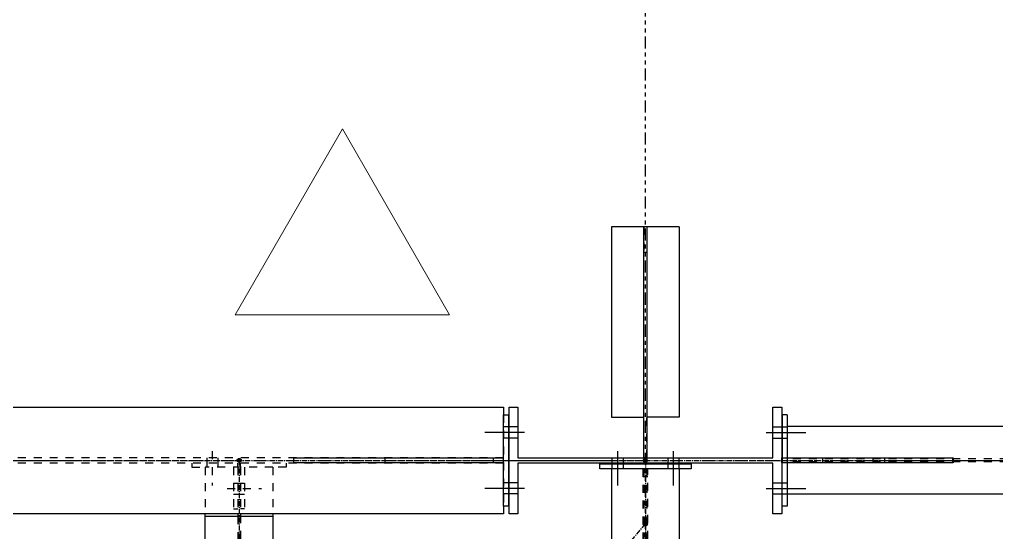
# Model space of a CAD drawing. Header units: inches. Extents: x 209270 to 234360, y -180214 to -150194.
# Drawn here: x 226907 to 229312, y -154691 to -153430 of the extents above; entities that cross this region are included whole.
import ezdxf

# ---------------------------------------------------------------- set-up
doc = ezdxf.new("R2010")
doc.units = ezdxf.units.IN
doc.header["$LTSCALE"] = 10
doc.header["$MEASUREMENT"] = 0
for name, pattern in [('CENTER', [2, 1.25, -0.25, 0.25, -0.25]), ('DXK_LINE_DOT2', [3.9198, 1.9599, -1.9599]), ('DXK_LINE_DOT5', [7.8785, 2.979, -0.9799, 0.9799, -0.9799, 0.9799, -0.9799])]:
    doc.linetypes.add(name, pattern=pattern)
for name, color, linetype in [('_STR_0', 2, 'Continuous'), ('_STR_1', 2, 'Continuous'), ('_STR_2', 2, 'Continuous'), ('_STR_4', 2, 'Continuous')]:
    doc.layers.add(name, color=color, linetype=linetype)
doc.layers.add('REV-F', color=30, linetype='Continuous', lineweight=9)

# ---------------------------------------------------------------- blocks, each defined once
blk = doc.blocks.new('A$Cdd6af47b')
at = {"layer": 'REV-F'}
blk.add_lwpolyline([(-263.9, 457), (-527.7, 0), (0, 0)], close=True, dxfattribs=at)
blk = doc.blocks.new('GridLine-116860372-116903 - 114867')
at = {"layer": '_STR_2', "linetype": 'DXK_LINE_DOT5'}
blk.add_line((228447.6, -167130.5), (228447.6, -151923.3), dxfattribs=at)
blk = doc.blocks.new('GridLine-116860372-116908 - 114867')
at = {"layer": '_STR_2', "linetype": 'DXK_LINE_DOT5'}
blk.add_line((210782.4, -154514.2), (232759.1, -154514.2), dxfattribs=at)
blk = doc.blocks.new('Part-116860372-114885 - 114867')
at = {"layer": '_STR_4', "linetype": 'Continuous'}
blk.add_hatch(color=256, dxfattribs=at).paths.add_polyline_path([(228447.6, -154519.2, -1), (228447.6, -154509.2, -1)])
at = {"layer": '_STR_2', "linetype": 'Continuous'}
for p, q in [((228112.1, -154645.4), (228112.1, -154382.9)), ((228112.1, -154382.9), (228133.9, -154382.9)), ((228133.9, -154382.9), (228133.9, -154507.4)), ((228761.3, -154382.9), (228783, -154382.9)), ((228761.3, -154507.4), (228761.3, -154382.9)), ((228783, -154382.9), (228783, -154645.4)), ((228133.9, -154507.4), (228761.3, -154507.4)), ((228761.3, -154520.9), (228133.9, -154520.9)), ((228133.9, -154520.9), (228133.9, -154645.4)), ((228761.3, -154645.4), (228761.3, -154520.9)), ((228133.9, -154645.4), (228112.1, -154645.4)), ((228783, -154645.4), (228761.3, -154645.4))]:
    blk.add_line(p, q, dxfattribs=at)
at = {"layer": '_STR_4', "linetype": 'CENTER'}
blk.add_line((228447.6, -154514.2), (228447.6, -154514.2), dxfattribs=at)
at = {"layer": '_STR_4', "linetype": 'Continuous'}
blk.add_circle((228447.6, -154514.2), 5, dxfattribs=at)
blk = doc.blocks.new('Bolt-116860372-116052 - 114867')
at = {"layer": '_STR_2', "linetype": 'Continuous'}
for p, q in [((228150.1, -154445.4), (228052.6, -154445.4)), ((228150.1, -154445.4), (228052.6, -154445.4)), ((228150.1, -154445.4), (228052.6, -154445.4)), ((228150.1, -154445.4), (228052.6, -154445.4)), ((228150.1, -154445.4), (228052.6, -154445.4)), ((228150.1, -154445.4), (228052.6, -154445.4)), ((228150.1, -154445.4), (228052.6, -154445.4)), ((228150.1, -154445.4), (228052.6, -154445.4)), ((228150.1, -154445.4), (228052.6, -154445.4)), ((228150.1, -154445.4), (228052.6, -154445.4)), ((228150.1, -154445.4), (228052.6, -154445.4)), ((228110.9, -154431.7), (228098.4, -154431.7)), ((228110.9, -154431.7), (228098.4, -154431.7)), ((228110.9, -154431.7), (228098.4, -154431.7)), ((228110.9, -154431.7), (228098.4, -154431.7)), ((228110.9, -154431.7), (228098.4, -154431.7)), ((228110.9, -154431.7), (228098.4, -154431.7)), ((228110.9, -154431.7), (228098.4, -154431.7)), ((228110.9, -154431.7), (228098.4, -154431.7)), ((228110.9, -154431.7), (228098.4, -154431.7)), ((228110.9, -154431.7), (228098.4, -154431.7)), ((228110.9, -154431.7), (228098.4, -154431.7)), ((228133.9, -154431.7), (228112.1, -154431.7)), ((228133.9, -154431.7), (228112.1, -154431.7)), ((228133.9, -154431.7), (228112.1, -154431.7)), ((228133.9, -154431.7), (228112.1, -154431.7)), ((228133.9, -154431.7), (228112.1, -154431.7)), ((228133.9, -154431.7), (228112.1, -154431.7)), ((228133.9, -154431.7), (228112.1, -154431.7)), ((228133.9, -154431.7), (228112.1, -154431.7)), ((228133.9, -154431.7), (228112.1, -154431.7)), ((228133.9, -154431.7), (228112.1, -154431.7)), ((228133.9, -154431.7), (228112.1, -154431.7)), ((228110.9, -154459.2), (228098.4, -154459.2)), ((228110.9, -154459.2), (228098.4, -154459.2)), ((228110.9, -154459.2), (228098.4, -154459.2)), ((228110.9, -154459.2), (228098.4, -154459.2)), ((228110.9, -154459.2), (228098.4, -154459.2)), ((228110.9, -154459.2), (228098.4, -154459.2)), ((228110.9, -154459.2), (228098.4, -154459.2)), ((228110.9, -154459.2), (228098.4, -154459.2)), ((228110.9, -154459.2), (228098.4, -154459.2)), ((228110.9, -154459.2), (228098.4, -154459.2)), ((228110.9, -154459.2), (228098.4, -154459.2)), ((228133.9, -154459.2), (228112.1, -154459.2)), ((228133.9, -154459.2), (228112.1, -154459.2)), ((228133.9, -154459.2), (228112.1, -154459.2)), ((228133.9, -154459.2), (228112.1, -154459.2)), ((228133.9, -154459.2), (228112.1, -154459.2)), ((228133.9, -154459.2), (228112.1, -154459.2)), ((228133.9, -154459.2), (228112.1, -154459.2)), ((228133.9, -154459.2), (228112.1, -154459.2)), ((228133.9, -154459.2), (228112.1, -154459.2)), ((228133.9, -154459.2), (228112.1, -154459.2)), ((228133.9, -154459.2), (228112.1, -154459.2)), ((228110.9, -154569.2), (228098.4, -154569.2)), ((228110.9, -154569.2), (228098.4, -154569.2)), ((228110.9, -154569.2), (228098.4, -154569.2)), ((228110.9, -154569.2), (228098.4, -154569.2)), ((228110.9, -154569.2), (228098.4, -154569.2)), ((228110.9, -154569.2), (228098.4, -154569.2)), ((228110.9, -154569.2), (228098.4, -154569.2)), ((228110.9, -154569.2), (228098.4, -154569.2)), ((228110.9, -154569.2), (228098.4, -154569.2)), ((228110.9, -154569.2), (228098.4, -154569.2)), ((228110.9, -154569.2), (228098.4, -154569.2)), ((228133.9, -154569.2), (228112.1, -154569.2)), ((228133.9, -154569.2), (228112.1, -154569.2)), ((228133.9, -154569.2), (228112.1, -154569.2)), ((228133.9, -154569.2), (228112.1, -154569.2)), ((228133.9, -154569.2), (228112.1, -154569.2)), ((228133.9, -154569.2), (228112.1, -154569.2)), ((228133.9, -154569.2), (228112.1, -154569.2)), ((228133.9, -154569.2), (228112.1, -154569.2)), ((228133.9, -154569.2), (228112.1, -154569.2)), ((228133.9, -154569.2), (228112.1, -154569.2)), ((228133.9, -154569.2), (228112.1, -154569.2)), ((228150.1, -154582.9), (228052.6, -154582.9)), ((228150.1, -154582.9), (228052.6, -154582.9)), ((228150.1, -154582.9), (228052.6, -154582.9)), ((228150.1, -154582.9), (228052.6, -154582.9)), ((228150.1, -154582.9), (228052.6, -154582.9)), ((228150.1, -154582.9), (228052.6, -154582.9)), ((228150.1, -154582.9), (228052.6, -154582.9)), ((228150.1, -154582.9), (228052.6, -154582.9)), ((228150.1, -154582.9), (228052.6, -154582.9)), ((228150.1, -154582.9), (228052.6, -154582.9)), ((228150.1, -154582.9), (228052.6, -154582.9)), ((228110.9, -154596.7), (228098.4, -154596.7)), ((228110.9, -154596.7), (228098.4, -154596.7)), ((228110.9, -154596.7), (228098.4, -154596.7)), ((228110.9, -154596.7), (228098.4, -154596.7)), ((228110.9, -154596.7), (228098.4, -154596.7)), ((228110.9, -154596.7), (228098.4, -154596.7)), ((228110.9, -154596.7), (228098.4, -154596.7)), ((228110.9, -154596.7), (228098.4, -154596.7)), ((228110.9, -154596.7), (228098.4, -154596.7)), ((228110.9, -154596.7), (228098.4, -154596.7)), ((228110.9, -154596.7), (228098.4, -154596.7)), ((228133.9, -154596.7), (228112.1, -154596.7)), ((228133.9, -154596.7), (228112.1, -154596.7)), ((228133.9, -154596.7), (228112.1, -154596.7)), ((228133.9, -154596.7), (228112.1, -154596.7)), ((228133.9, -154596.7), (228112.1, -154596.7)), ((228133.9, -154596.7), (228112.1, -154596.7)), ((228133.9, -154596.7), (228112.1, -154596.7)), ((228133.9, -154596.7), (228112.1, -154596.7)), ((228133.9, -154596.7), (228112.1, -154596.7)), ((228133.9, -154596.7), (228112.1, -154596.7)), ((228133.9, -154596.7), (228112.1, -154596.7))]:
    blk.add_line(p, q, dxfattribs=at)
blk = doc.blocks.new('Part-116860372-114888 - 114867')
at = {"layer": '_STR_4', "linetype": 'Continuous'}
blk.add_hatch(color=256, dxfattribs=at).paths.add_polyline_path([(228447.6, -154519.2, -1), (228447.6, -154509.2, -1)])
at = {"layer": '_STR_1', "linetype": 'DXK_LINE_DOT2'}
for p, q in [((228098.4, -154401.7), (228098.4, -154626.7)), ((228098.4, -154507.4), (218205.1, -154507.4)), ((228098.4, -154520.9), (218205.1, -154520.9))]:
    blk.add_line(p, q, dxfattribs=at)
at = {"layer": '_STR_2', "linetype": 'Continuous'}
for p, q in [((221060.1, -154382.9), (228098.4, -154382.9)), ((228098.4, -154382.9), (228098.4, -154401.7)), ((228098.4, -154645.4), (221060.1, -154645.4)), ((228098.4, -154626.7), (228098.4, -154645.4))]:
    blk.add_line(p, q, dxfattribs=at)
at = {"layer": '_STR_4', "linetype": 'CENTER'}
blk.add_line((217822.6, -154514.2), (228447.6, -154514.2), dxfattribs=at)
at = {"layer": '_STR_4', "linetype": 'Continuous'}
blk.add_circle((228447.6, -154514.2), 5, dxfattribs=at)
blk = doc.blocks.new('Part-116860372-114889 - 114867')
at = {"layer": '_STR_4', "linetype": 'Continuous'}
blk.add_hatch(color=256, dxfattribs=at).paths.add_polyline_path([(228447.6, -154519.2, -1), (228447.6, -154509.2, -1)])
at = {"layer": '_STR_1', "linetype": 'DXK_LINE_DOT2'}
for p, q in [((228796.8, -154507.9), (228796.8, -154520.4)), ((231848.4, -154510.6), (228796.8, -154510.6)), ((231848.4, -154517.7), (228796.8, -154517.7))]:
    blk.add_line(p, q, dxfattribs=at)
at = {"layer": '_STR_2', "linetype": 'Continuous'}
for p, q in [((228796.8, -154430.9), (228796.8, -154507.9)), ((231848.4, -154430.9), (228796.8, -154430.9)), ((228796.8, -154520.4), (228796.8, -154597.4)), ((231848.4, -154597.4), (228796.8, -154597.4))]:
    blk.add_line(p, q, dxfattribs=at)
at = {"layer": '_STR_4', "linetype": 'CENTER'}
blk.add_line((228447.6, -154514.2), (232197.6, -154514.2), dxfattribs=at)
at = {"layer": '_STR_4', "linetype": 'Continuous'}
blk.add_circle((228447.6, -154514.2), 5, dxfattribs=at)
blk = doc.blocks.new('Part-116860372-114974 - 114867')
at = {"layer": '_STR_4', "linetype": 'Continuous'}
blk.add_hatch(color=256, dxfattribs=at).paths.add_polyline_path([(227447.6, -154519.2, -1), (227447.6, -154509.2, -1)])
at = {"layer": '_STR_1', "linetype": 'DXK_LINE_DOT2'}
for p, q in [((227530.8, -154530.9), (227364.3, -154530.9)), ((227364.3, -154530.9), (227364.3, -154645.4)), ((227444, -154530.9), (227444, -154645.4)), ((227451.1, -154530.9), (227451.1, -156004.2)), ((227530.8, -154530.9), (227530.8, -154645.4)), ((227444, -154651.7), (227444, -158174.7))]:
    blk.add_line(p, q, dxfattribs=at)
at = {"layer": '_STR_2', "linetype": 'Continuous'}
for p, q in [((227364.3, -158174.7), (227364.3, -154645.4)), ((227444, -154645.4), (227444, -154651.7)), ((227451.1, -154645.4), (227451.1, -154651.7)), ((227530.8, -154645.4), (227530.8, -158174.7)), ((227530.8, -154651.7), (227364.3, -154651.7))]:
    blk.add_line(p, q, dxfattribs=at)
at = {"layer": '_STR_4', "linetype": 'CENTER'}
blk.add_line((227447.6, -154514.2), (227447.6, -158264.2), dxfattribs=at)
at = {"layer": '_STR_4', "linetype": 'Continuous'}
blk.add_circle((227447.6, -154514.2), 5, dxfattribs=at)
blk = doc.blocks.new('Part-116860372-114975 - 114867')
at = {"layer": '_STR_4', "linetype": 'Continuous'}
blk.add_hatch(color=256, dxfattribs=at).paths.add_polyline_path([(228447.6, -154519.2, -1), (228447.6, -154509.2, -1)])
at = {"layer": '_STR_1', "linetype": 'DXK_LINE_DOT2'}
for p, q in [((228444, -154534.7), (228444, -157915)), ((228451.1, -154534.7), (228451.1, -157915))]:
    blk.add_line(p, q, dxfattribs=at)
at = {"layer": '_STR_2', "linetype": 'Continuous'}
for p, q in [((228530.8, -154534.7), (228364.3, -154534.7)), ((228364.3, -154534.7), (228364.3, -157915)), ((228530.8, -154534.7), (228530.8, -157915))]:
    blk.add_line(p, q, dxfattribs=at)
at = {"layer": '_STR_4', "linetype": 'CENTER'}
blk.add_line((228447.6, -154514.2), (228447.6, -158264.2), dxfattribs=at)
at = {"layer": '_STR_4', "linetype": 'Continuous'}
blk.add_circle((228447.6, -154514.2), 5, dxfattribs=at)
blk = doc.blocks.new('Part-116860372-115452 - 114867')
at = {"layer": '_STR_1', "linetype": 'DXK_LINE_DOT2'}
for p, q in [((227451.1, -154530.9), (227451.1, -154520.9)), ((227563.6, -154520.9), (227563.6, -154530.9)), ((227461.1, -154530.9), (227461.1, -154633.4)), ((227563.6, -154530.9), (227530.8, -154530.9)), ((227461.1, -154633.4), (227451.1, -154633.4))]:
    blk.add_line(p, q, dxfattribs=at)
blk = doc.blocks.new('Part-116860372-115865 - 114867')
at = {"layer": '_STR_1', "linetype": 'DXK_LINE_DOT2'}
blk.add_line((228530.8, -154534.7), (228364.3, -154534.7), dxfattribs=at)
at = {"layer": '_STR_2', "linetype": 'Continuous'}
for p, q in [((228335.1, -154534.7), (228335.1, -154522.2)), ((228335.1, -154522.2), (228560.1, -154522.2)), ((228560.1, -154522.2), (228560.1, -154534.7)), ((228364.3, -154534.7), (228335.1, -154534.7)), ((228560.1, -154534.7), (228530.8, -154534.7))]:
    blk.add_line(p, q, dxfattribs=at)
blk = doc.blocks.new('Bolt-116860372-115454 - 114867')
at = {"layer": '_STR_1', "linetype": 'DXK_LINE_DOT2'}
for p, q in [((227434, -154569.7), (227444, -154569.7)), ((227444, -154569.7), (227451.1, -154569.7)), ((227451.1, -154569.7), (227461.1, -154569.7)), ((227417.8, -154583.4), (227502.8, -154583.4)), ((227434, -154597.2), (227444, -154597.2)), ((227444, -154597.2), (227451.1, -154597.2)), ((227451.1, -154597.2), (227461.1, -154597.2))]:
    blk.add_line(p, q, dxfattribs=at)
blk = doc.blocks.new('Part-116860372-115086 - 114867')
at = {"layer": '_STR_4', "linetype": 'Continuous'}
for points in [[(228447.6, -154675.4, -1), (228447.6, -154665.4, -1)], [(227447.6, -155862.9, -1), (227447.6, -155852.9, -1)]]:
    blk.add_hatch(color=256, dxfattribs=at).paths.add_polyline_path(points)
at = {"layer": '_STR_1', "linetype": 'DXK_LINE_DOT2'}
for p, q in [((228279.6, -154803.9), (227555.3, -155664)), ((228273.9, -154799.1), (228120.9, -154980.7)), ((228273.9, -154799.1), (228345.6, -154859.5)), ((228345.6, -154859.5), (228192.6, -155041.1)), ((227549.6, -155659.2), (227702.6, -155477.5)), ((227774.3, -155537.9), (227621.3, -155719.6)), ((227621.3, -155719.6), (227549.6, -155659.2))]:
    blk.add_line(p, q, dxfattribs=at)
at = {"layer": '_STR_2', "linetype": 'Continuous'}
for p, q in [((228120.9, -154980.7), (227702.6, -155477.5)), ((228192.6, -155041.1), (227774.3, -155537.9))]:
    blk.add_line(p, q, dxfattribs=at)
at = {"layer": '_STR_4', "linetype": 'CENTER'}
blk.add_line((227447.6, -155857.9), (228447.6, -154670.4), dxfattribs=at)
at = {"layer": '_STR_4', "linetype": 'Continuous'}
for centre in [(228447.6, -154670.4), (227447.6, -155857.9)]:
    blk.add_circle(centre, 5, dxfattribs=at)
blk = doc.blocks.new('Part-116860372-115088 - 114867')
at = {"layer": '_STR_4', "linetype": 'Continuous'}
for points in [[(226228.8, -154519.2, -1), (226228.8, -154509.2, -1)], [(227447.6, -155862.9, -1), (227447.6, -155852.9, -1)]]:
    blk.add_hatch(color=256, dxfattribs=at).paths.add_polyline_path(points)
at = {"layer": '_STR_1', "linetype": 'DXK_LINE_DOT2'}
for p, q in [((226432.4, -154664.2), (226362.9, -154727.1)), ((227340, -155676.1), (226426.8, -154669.2)), ((226591.9, -154840.1), (226432.4, -154664.2)), ((226522.5, -154903.1), (226362.9, -154727.1)), ((227345.6, -155671), (227186, -155495.1)), ((227276.1, -155734), (227116.6, -155558.1)), ((227345.6, -155671), (227276.1, -155734))]:
    blk.add_line(p, q, dxfattribs=at)
at = {"layer": '_STR_2', "linetype": 'Continuous'}
for p, q in [((227186, -155495.1), (226591.9, -154840.1)), ((227116.6, -155558.1), (226522.5, -154903.1))]:
    blk.add_line(p, q, dxfattribs=at)
at = {"layer": '_STR_4', "linetype": 'CENTER'}
blk.add_line((226228.8, -154514.2), (227447.6, -155857.9), dxfattribs=at)
at = {"layer": '_STR_4', "linetype": 'Continuous'}
for centre in [(226228.8, -154514.2), (227447.6, -155857.9)]:
    blk.add_circle(centre, 5, dxfattribs=at)
blk = doc.blocks.new('Bolt-116860372-116058 - 114867')
at = {"layer": '_STR_2', "linetype": 'Continuous'}
for p, q in [((228745, -154445.4), (228842.5, -154445.4)), ((228745, -154445.4), (228842.5, -154445.4)), ((228761.3, -154431.7), (228783, -154431.7)), ((228761.3, -154431.7), (228783, -154431.7)), ((228784.3, -154431.7), (228796.8, -154431.7)), ((228784.3, -154431.7), (228796.8, -154431.7)), ((228761.3, -154459.2), (228783, -154459.2)), ((228761.3, -154459.2), (228783, -154459.2)), ((228784.3, -154459.2), (228796.8, -154459.2)), ((228784.3, -154459.2), (228796.8, -154459.2)), ((228761.3, -154569.2), (228783, -154569.2)), ((228761.3, -154569.2), (228783, -154569.2)), ((228784.3, -154569.2), (228796.8, -154569.2)), ((228784.3, -154569.2), (228796.8, -154569.2)), ((228745, -154582.9), (228842.5, -154582.9)), ((228745, -154582.9), (228842.5, -154582.9)), ((228761.3, -154596.7), (228783, -154596.7)), ((228761.3, -154596.7), (228783, -154596.7)), ((228784.3, -154596.7), (228796.8, -154596.7)), ((228784.3, -154596.7), (228796.8, -154596.7))]:
    blk.add_line(p, q, dxfattribs=at)
blk = doc.blocks.new('Bolt-116860372-115460 - 114867')
at = {"layer": '_STR_1', "linetype": 'DXK_LINE_DOT2'}
for p, q in [((227381.5, -154491.2), (227381.5, -154576.2)), ((227367.8, -154507.4), (227367.8, -154520.9)), ((227367.8, -154520.9), (227367.8, -154530.9)), ((227395.3, -154507.4), (227395.3, -154520.9)), ((227395.3, -154520.9), (227395.3, -154530.9))]:
    blk.add_line(p, q, dxfattribs=at)
blk = doc.blocks.new('Part-116860372-116051 - 114867')
at = {"layer": '_STR_2', "linetype": 'Continuous'}
for p, q in [((228098.4, -154626.7), (228098.4, -154401.7)), ((228098.4, -154401.7), (228110.9, -154401.7)), ((228110.9, -154401.7), (228110.9, -154626.7)), ((228110.9, -154626.7), (228098.4, -154626.7))]:
    blk.add_line(p, q, dxfattribs=at)
blk = doc.blocks.new('Part-116860372-115453 - 114867')
at = {"layer": '_STR_1', "linetype": 'DXK_LINE_DOT2'}
for p, q in [((227331.5, -154520.9), (227331.5, -154530.9)), ((227444, -154530.9), (227444, -154520.9)), ((227331.5, -154530.9), (227364.3, -154530.9)), ((227434, -154530.9), (227434, -154633.4)), ((227434, -154633.4), (227444, -154633.4))]:
    blk.add_line(p, q, dxfattribs=at)
blk = doc.blocks.new('Bolt-116860372-115866 - 114867')
at = {"layer": '_STR_2', "linetype": 'Continuous'}
for p, q in [((228378.8, -154491.2), (228378.8, -154576.2)), ((228378.8, -154491.2), (228378.8, -154576.2)), ((228378.8, -154491.2), (228378.8, -154576.2)), ((228378.8, -154491.2), (228378.8, -154576.2)), ((228378.8, -154491.2), (228378.8, -154576.2)), ((228378.8, -154491.2), (228378.8, -154576.2)), ((228516.3, -154491.2), (228516.3, -154576.2)), ((228516.3, -154491.2), (228516.3, -154576.2)), ((228516.3, -154491.2), (228516.3, -154576.2)), ((228516.3, -154491.2), (228516.3, -154576.2)), ((228516.3, -154491.2), (228516.3, -154576.2)), ((228516.3, -154491.2), (228516.3, -154576.2)), ((228365.1, -154507.4), (228365.1, -154520.9)), ((228365.1, -154507.4), (228365.1, -154520.9)), ((228365.1, -154507.4), (228365.1, -154520.9)), ((228365.1, -154507.4), (228365.1, -154520.9)), ((228365.1, -154507.4), (228365.1, -154520.9)), ((228365.1, -154507.4), (228365.1, -154520.9)), ((228365.1, -154522.2), (228365.1, -154534.7)), ((228365.1, -154522.2), (228365.1, -154534.7)), ((228365.1, -154522.2), (228365.1, -154534.7)), ((228365.1, -154522.2), (228365.1, -154534.7)), ((228365.1, -154522.2), (228365.1, -154534.7)), ((228365.1, -154522.2), (228365.1, -154534.7)), ((228392.6, -154507.4), (228392.6, -154520.9)), ((228392.6, -154507.4), (228392.6, -154520.9)), ((228392.6, -154507.4), (228392.6, -154520.9)), ((228392.6, -154507.4), (228392.6, -154520.9)), ((228392.6, -154507.4), (228392.6, -154520.9)), ((228392.6, -154507.4), (228392.6, -154520.9)), ((228392.6, -154522.2), (228392.6, -154534.7)), ((228392.6, -154522.2), (228392.6, -154534.7)), ((228392.6, -154522.2), (228392.6, -154534.7)), ((228392.6, -154522.2), (228392.6, -154534.7)), ((228392.6, -154522.2), (228392.6, -154534.7)), ((228392.6, -154522.2), (228392.6, -154534.7)), ((228502.6, -154507.4), (228502.6, -154520.9)), ((228502.6, -154507.4), (228502.6, -154520.9)), ((228502.6, -154507.4), (228502.6, -154520.9)), ((228502.6, -154507.4), (228502.6, -154520.9)), ((228502.6, -154507.4), (228502.6, -154520.9)), ((228502.6, -154507.4), (228502.6, -154520.9)), ((228502.6, -154522.2), (228502.6, -154534.7)), ((228502.6, -154522.2), (228502.6, -154534.7)), ((228502.6, -154522.2), (228502.6, -154534.7)), ((228502.6, -154522.2), (228502.6, -154534.7)), ((228502.6, -154522.2), (228502.6, -154534.7)), ((228502.6, -154522.2), (228502.6, -154534.7)), ((228530.1, -154507.4), (228530.1, -154520.9)), ((228530.1, -154507.4), (228530.1, -154520.9)), ((228530.1, -154507.4), (228530.1, -154520.9)), ((228530.1, -154507.4), (228530.1, -154520.9)), ((228530.1, -154507.4), (228530.1, -154520.9)), ((228530.1, -154507.4), (228530.1, -154520.9)), ((228530.1, -154522.2), (228530.1, -154534.7)), ((228530.1, -154522.2), (228530.1, -154534.7)), ((228530.1, -154522.2), (228530.1, -154534.7)), ((228530.1, -154522.2), (228530.1, -154534.7)), ((228530.1, -154522.2), (228530.1, -154534.7)), ((228530.1, -154522.2), (228530.1, -154534.7))]:
    blk.add_line(p, q, dxfattribs=at)
blk = doc.blocks.new('Part-116860372-115892 - 114867')
at = {"layer": '_STR_1', "linetype": 'DXK_LINE_DOT2'}
for p, q in [((228441.3, -154534.7), (228441.3, -155059.5)), ((228453.8, -155059.5), (228453.8, -154534.7)), ((228441.3, -154553.4), (228453.8, -154553.4)), ((228453.8, -154864.3), (228441.3, -154864.3)), ((228441.3, -155059.5), (228453.8, -155059.5))]:
    blk.add_line(p, q, dxfattribs=at)
blk = doc.blocks.new('Part-116860372-116057 - 114867')
at = {"layer": '_STR_1', "linetype": 'DXK_LINE_DOT2'}
for p, q in [((228796.8, -154430.9), (228796.8, -154507.9)), ((228784.3, -154507.9), (228784.3, -154520.4)), ((228796.8, -154520.4), (228796.8, -154597.4))]:
    blk.add_line(p, q, dxfattribs=at)
at = {"layer": '_STR_2', "linetype": 'Continuous'}
for p, q in [((228784.3, -154401.7), (228784.3, -154507.9)), ((228796.8, -154401.7), (228784.3, -154401.7)), ((228796.8, -154401.7), (228796.8, -154430.9)), ((228784.3, -154626.7), (228784.3, -154520.4)), ((228796.8, -154597.4), (228796.8, -154626.7)), ((228796.8, -154626.7), (228784.3, -154626.7))]:
    blk.add_line(p, q, dxfattribs=at)
blk = doc.blocks.new('Part-116860372-116112 - 114867')
at = {"layer": '_STR_1', "linetype": 'DXK_LINE_DOT2'}
for p, q in [((228783, -154520.4), (228783, -154507.9)), ((228783, -154507.9), (229203.8, -154507.9)), ((229203.8, -154520.4), (228783, -154520.4)), ((228883.7, -154507.9), (228883.7, -154520.4)), ((229008.6, -154520.4), (229008.6, -154507.9)), ((229203.8, -154507.9), (229203.8, -154520.4))]:
    blk.add_line(p, q, dxfattribs=at)
blk = doc.blocks.new('Part-116860372-116173 - 114867')
at = {"layer": '_STR_1', "linetype": 'DXK_LINE_DOT2'}
blk.add_line((228073.4, -154520.4), (228073.4, -154507.9), dxfattribs=at)
at = {"layer": '_STR_2', "linetype": 'Continuous'}
for p, q in [((227581, -154507.9), (228098.4, -154507.9)), ((227581, -154507.9), (227581, -154520.4)), ((228098.4, -154520.4), (227581, -154520.4)), ((227806.6, -154520.4), (227806.6, -154507.9))]:
    blk.add_line(p, q, dxfattribs=at)
blk = doc.blocks.new('Part-116860372-116177 - 114867')
at = {"layer": '_STR_1', "linetype": 'DXK_LINE_DOT2'}
blk.add_line((228884.5, -154520.4), (228884.5, -154507.9), dxfattribs=at)
at = {"layer": '_STR_2', "linetype": 'Continuous'}
for p, q in [((228783, -154507.9), (229035.8, -154507.9)), ((228783, -154520.4), (228783, -154507.9)), ((229035.8, -154520.4), (228783, -154520.4)), ((229035.8, -154507.9), (229205.4, -154507.9)), ((229035.8, -154507.9), (229035.8, -154520.4)), ((229205.4, -154520.4), (229035.8, -154520.4)), ((229205.4, -154507.9), (229205.4, -154520.4))]:
    blk.add_line(p, q, dxfattribs=at)
blk = doc.blocks.new('Part-116860372-154283 - 114867')
at = {"layer": '_STR_1', "linetype": 'DXK_LINE_DOT2'}
for p, q in [((228444, -153939.2), (228444, -154001.7)), ((228451.1, -154507.4), (228451.1, -154407.4)), ((228444, -154507.4), (228444, -154507.4)), ((228451.1, -154507.4), (228444, -154507.4)), ((228444, -154507.4), (228444, -154507.4)), ((228444, -154507.4), (228451.1, -154507.4)), ((228451.1, -154507.4), (228451.1, -154507.4))]:
    blk.add_line(p, q, dxfattribs=at)
at = {"layer": '_STR_2', "linetype": 'Continuous'}
for p, q in [((228530.8, -153939.2), (228364.3, -153939.2)), ((228364.3, -153939.2), (228364.3, -154407.4)), ((228444, -154507.4), (228444, -153939.2)), ((228451.1, -153939.2), (228451.1, -154507.4)), ((228530.8, -153939.2), (228530.8, -154407.4)), ((228444, -154001.7), (228451.1, -154001.7)), ((228364.3, -154407.4), (228444, -154407.4)), ((228530.8, -154407.4), (228451.1, -154407.4))]:
    blk.add_line(p, q, dxfattribs=at)

msp = doc.modelspace()

# ---------------------------------------------------------------- block references
at = {"layer": '_STR_0', "zscale": 0.8}
for name in ['GridLine-116860372-116903 - 114867', 'Part-116860372-154283 - 114867', 'GridLine-116860372-116908 - 114867', 'Part-116860372-114888 - 114867', 'Part-116860372-116051 - 114867', 'Part-116860372-114885 - 114867', 'Part-116860372-116057 - 114867', 'Bolt-116860372-116052 - 114867', 'Part-116860372-114889 - 114867', 'Bolt-116860372-116058 - 114867', 'Bolt-116860372-115460 - 114867', 'Bolt-116860372-115866 - 114867', 'Part-116860372-115088 - 114867', 'Part-116860372-115453 - 114867', 'Part-116860372-114974 - 114867', 'Part-116860372-115452 - 114867', 'Part-116860372-116173 - 114867', 'Part-116860372-115865 - 114867', 'Part-116860372-114975 - 114867', 'Part-116860372-116112 - 114867', 'Part-116860372-116177 - 114867', 'Part-116860372-115892 - 114867', 'Bolt-116860372-115454 - 114867', 'Part-116860372-115086 - 114867']:
    msp.add_blockref(name, (0, 0), dxfattribs=at)
at = {"layer": 'REV-F'}
msp.add_blockref('A$Cdd6af47b', (227965.7, -154155.7, 0), dxfattribs=at)

doc.saveas('drawing.dxf')
